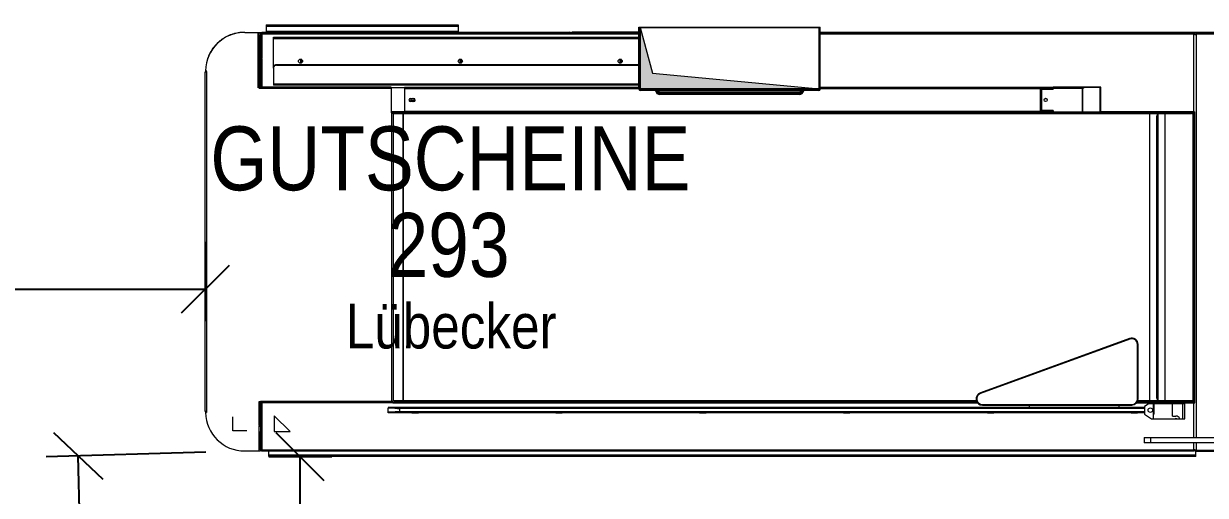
# Model space of a CAD drawing. Header units: millimetres. Extents: x 2027740 to 2136289, y -1533552 to -1491502.
# Drawn here: x 2094558 to 2096407, y -1507472 to -1506734 of the extents above; entities that cross this region are included whole.
import ezdxf
from ezdxf.enums import TextEntityAlignment as Align

# ---------------------------------------------------------------- set-up
doc = ezdxf.new("R2010")
doc.units = ezdxf.units.MM
doc.header["$MEASUREMENT"] = 0
doc.linetypes.add('AUSGEZOGEN', pattern=[0])
for name, color, linetype, lineweight in [('10_Einrichtung', 7, 'Continuous', 0), ('10_Einrichtung (Construction)', 7, 'Continuous', 0), ('11_Schraffur', 9, 'Continuous', 0), ('13_Ladenbau', 94, 'Continuous', 0)]:
    doc.layers.add(name, color=color, linetype=linetype, lineweight=lineweight)
doc.styles.add('Rossmann', font='ARIALN.TTF', dxfattribs={"height": 100})
doc.styles.add('Style-Arial Narrow', font='ARIALN.TTF')
doc.dimstyles.new('Rossmann', dxfattribs={"dimtxt": 100, "dimasz": 75, "dimexe": 50, "dimexo": 0.0625, "dimgap": 50, "dimtad": 1, "dimdec": 3, "dimlfac": 0.001, "dimzin": 3, "dimtxsty": 'Rossmann', "dimcen": 0, "dimadec": 3, "dimazin": 0, "dimtfac": 1, "dimtdec": 0, "dimtofl": 0, "dimtmove": 0, "dimatfit": 1, "dimfxl": 200, "dimfxlon": 1, "dimfrac": 2, "dimtolj": 1, "dimtzin": 3, "dimarcsym": 0})

# ---------------------------------------------------------------- blocks, each defined once
blk = doc.blocks.new('GuLBk_1')
at = {"layer": '10_Einrichtung (Construction)', "color": 1, "linetype": 'Continuous', "lineweight": 13, "flags": 128}
blk.add_lwpolyline([(-5.958, 0), (0, 0), (0, -0.86), (-5.958, -0.86)], close=True, dxfattribs=at)
at = {"layer": '10_Einrichtung (Construction)', "color": 1, "linetype": 'Continuous', "lineweight": 0, "style": 'Style-Arial Narrow'}
for s, height, p in [('Lübecker', 0.7, (-3.02, 3.726)), ('293', 1, (-2.979, 2.456)), ('GUTSCHEINE', 1, (-3.007, 1.102))]:
    blk.add_text(s, height=height, rotation=180, dxfattribs=at).set_placement(p, align=Align.MIDDLE_CENTER)
blk = doc.blocks.new('*U904')
at = {"layer": '10_Einrichtung (Construction)', "color": 1, "linetype": 'Continuous'}
for p, q in [((12.4, 12.4), (-12.4, 12.4)), ((-12.4, 12.4), (-12.4, -12.4)), ((-12.4, -12.4), (12.4, 12.4))]:
    blk.add_line(p, q, dxfattribs=at)
blk = doc.blocks.new('130 Einkaufstaschen_1')
at = {"layer": '10_Einrichtung', "color": 1, "linetype": 'Continuous', "lineweight": 13, "flags": 128}
blk.add_lwpolyline([(5, -26.9), (5, -5), (26.9, -5)], dxfattribs=at)
blk = doc.blocks.new('*U906')
at = {"layer": '10_Einrichtung', "color": 1, "linetype": 'Continuous', "lineweight": 0}
for p, q in [((-15.961, 3), (-15.716, 3)), ((-15.736, 2.61), (-15.736, 3)), ((-15.716, 3), (-15.716, 2.61)), ((-15.716, 3), (-15.695, 3)), ((-15.716, 2.98), (-15.707, 2.98)), ((-15.715, 2.601), (-15.715, 2.963)), ((-15.709, 2.967), (-15.709, 2.98)), ((-15.707, 2.981), (-15.697, 2.981)), ((-15.707, 2.981), (-15.705, 2.968)), ((-15.697, 2.981), (-15.696, 2.971)), ((-15.692, 2.981), (-15.697, 2.981)), ((-15.695, 2.971), (-15.695, 2.601)), ((-9.794, 2.971), (-15.695, 2.971)), ((-15.687, 3.001), (-10.874, 3.001)), ((-15.687, 2.991), (-9.794, 2.991)), ((-15.623, 3.115), (-12.623, 3.115)), ((-15.623, 3.115), (-15.623, 3.001)), ((-15.623, 3.095), (-12.623, 3.095)), ((-15.623, 3.021), (-12.623, 3.021)), ((-12.623, 3.115), (-12.623, 3.001)), ((-10.874, 2.991), (-10.874, 3.001)), ((-9.794, 3.001), (-10.838, 3.001)), ((-10.838, 3.001), (-10.838, 2.991)), ((-9.794, 2.109), (-9.794, 3.079)), ((-9.794, 3.079), (-6.959, 3.079)), ((-9.776, 3.069), (-9.794, 3.069)), ((-9.794, 3.059), (-9.784, 3.059)), ((-9.784, 3.069), (-9.784, 3.079)), ((-9.784, 3.069), (-9.784, 2.109)), ((-9.781, 3.049), (-9.784, 3.049)), ((-9.781, 3.039), (-9.784, 3.039)), ((-9.781, 3.001), (-9.784, 3.001)), ((-9.784, 2.991), (-9.781, 2.991)), ((-9.781, 2.971), (-9.784, 2.971)), ((-9.781, 3.053), (-9.776, 3.053)), ((-9.781, 3.053), (-9.781, 2.969)), ((-9.776, 2.989), (-9.781, 2.989)), ((-9.776, 2.969), (-9.781, 2.969)), ((-9.776, 2.114), (-9.776, 3.074)), ((-9.776, 3.074), (-6.976, 3.074)), ((-6.976, 3.074), (-6.976, 2.114)), ((-6.959, 3.069), (-6.976, 3.069)), ((-6.971, 3.053), (-6.976, 3.053)), ((-6.976, 2.989), (-6.971, 2.989)), ((-6.976, 2.969), (-6.971, 2.969)), ((-6.971, 2.969), (-6.971, 3.053)), ((-6.971, 3.049), (-6.969, 3.049)), ((-6.971, 3.039), (-6.969, 3.039)), ((-6.969, 3.001), (-6.971, 3.001)), ((-6.971, 2.991), (-6.969, 2.991)), ((-6.969, 2.971), (-6.971, 2.971)), ((-6.969, 3.069), (-6.969, 3.079)), ((-6.969, 2.109), (-6.969, 3.069)), ((-6.959, 3.059), (-6.969, 3.059)), ((-6.959, 2.109), (-6.959, 3.079)), ((-6.959, 3.001), (-0.74, 3.001)), ((-6.959, 2.991), (-1.123, 2.991)), ((-1.115, 2.971), (-6.959, 2.971)), ((-1.078, 2.985), (-1.119, 2.985)), ((-1.115, 1.757), (-1.115, 2.971)), ((-1.078, 2.99), (-0.731, 2.99)), ((-1.078, 2.97), (-1.078, 2.99)), ((-1.078, 2.97), (-1.078, -3.34)), ((-0.731, 2.97), (-1.078, 2.97)), ((-15.715, 2.865), (-15.716, 2.865)), ((-15.513, 2.442), (-15.513, 2.924)), ((-15.513, 2.924), (-9.794, 2.924)), ((-15.513, 2.904), (-9.794, 2.904)), ((-9.794, 2.896), (-15.513, 2.896)), ((-15.468, 2.904), (-15.468, 2.924)), ((-9.776, 2.948), (-9.784, 2.948)), ((-6.976, 2.948), (-6.969, 2.948)), ((-15.736, 2.6), (-15.736, 2.61)), ((-15.736, 2.61), (-15.716, 2.61)), ((-15.736, 2.6), (-15.716, 2.6)), ((-15.736, 2.125), (-15.736, 2.6)), ((-15.716, 2.145), (-15.716, 2.6)), ((-15.705, 2.601), (-15.715, 2.601)), ((-15.715, 2.591), (-15.705, 2.591)), ((-15.715, 2.591), (-15.715, 2.141)), ((-15.695, 2.601), (-15.705, 2.601)), ((-15.705, 2.591), (-15.695, 2.591)), ((-15.695, 2.591), (-15.695, 2.601)), ((-15.695, 2.591), (-15.695, 2.141)), ((-15.513, 2.442), (-15.513, 2.174)), ((-15.463, 2.495), (-9.794, 2.495)), ((-15.463, 2.495), (-15.463, 2.485)), ((-15.463, 2.485), (-9.794, 2.485)), ((-15.095, 2.58), (-15.087, 2.576)), ((-15.087, 2.521), (-15.095, 2.517)), ((-15.087, 2.576), (-15.087, 2.521)), ((-12.589, 2.577), (-12.595, 2.58)), ((-12.595, 2.517), (-12.589, 2.521)), ((-12.589, 2.521), (-12.589, 2.577)), ((-10.089, 2.577), (-10.095, 2.58)), ((-10.095, 2.517), (-10.089, 2.521)), ((-10.089, 2.521), (-10.089, 2.577)), ((-16.577, 2.38), (-16.557, 2.38)), ((-16.577, -2.93), (-16.577, 2.38)), ((-16.557, 2.4), (-16.576, 2.4)), ((-16.576, 2.385), (-16.557, 2.385)), ((-16.57, 2.385), (-16.57, 2.38)), ((-16.56, 2.385), (-16.56, 2.38)), ((-16.557, 2.38), (-16.557, 2.4)), ((-16.557, 2.38), (-16.557, -2.93)), ((-15.736, 2.125), (-15.716, 2.125)), ((-15.693, 2.135), (-15.716, 2.135)), ((-15.716, 2.125), (-15.716, 2.135)), ((-15.716, 2.125), (-13.663, 2.125)), ((-15.715, 2.141), (-15.705, 2.141)), ((-15.705, 2.141), (-15.695, 2.141)), ((-13.673, 2.141), (-15.695, 2.141)), ((-9.794, 2.188), (-15.513, 2.188)), ((-9.794, 2.174), (-15.513, 2.174)), ((-13.673, 2.141), (-13.663, 2.141)), ((-13.673, 2.141), (-13.673, 2.131)), ((-13.663, 1.741), (-13.663, 2.141)), ((-13.463, 2.141), (-9.794, 2.141)), ((-13.463, 2.141), (-13.463, 2.121)), ((-13.463, 2.121), (-13.463, 1.761)), ((-13.463, 2.121), (-9.794, 2.121)), ((-9.784, 2.109), (-9.794, 2.109)), ((-9.784, 2.149), (-9.776, 2.149)), ((-9.784, 2.141), (-9.776, 2.141)), ((-9.784, 2.121), (-9.776, 2.121)), ((-6.976, 2.114), (-9.776, 2.114)), ((-9.774, 2.099), (-9.774, 2.089)), ((-6.979, 2.099), (-9.774, 2.099)), ((-6.979, 2.089), (-9.774, 2.089)), ((-9.466, 2.068), (-7.286, 2.068)), ((-9.466, 2.068), (-9.466, 2.028)), ((-9.466, 2.058), (-7.286, 2.058)), ((-7.286, 2.038), (-9.466, 2.038)), ((-9.276, 2.106), (-9.276, 2.099)), ((-7.476, 2.106), (-7.476, 2.099)), ((-7.286, 2.068), (-7.286, 2.028)), ((-6.979, 2.099), (-6.979, 2.089)), ((-6.969, 2.149), (-6.976, 2.149)), ((-6.976, 2.141), (-6.969, 2.141)), ((-6.976, 2.121), (-6.969, 2.121)), ((-6.969, 2.109), (-6.959, 2.109)), ((-6.959, 2.141), (-3.313, 2.141)), ((-6.959, 2.121), (-3.313, 2.121)), ((-3.513, 2.109), (-3.503, 2.109)), ((-3.513, 1.777), (-3.513, 2.109)), ((-3.503, 2.109), (-3.495, 2.109)), ((-3.495, 2.109), (-3.313, 2.109)), ((-3.495, 1.777), (-3.495, 2.109)), ((-3.313, 2.145), (-3.313, 2.109)), ((-3.313, 2.145), (-2.845, 2.145)), ((-3.313, 2.129), (-2.859, 2.129)), ((-2.859, 2.129), (-2.853, 2.129)), ((-2.859, 1.757), (-2.859, 2.129)), ((-2.853, 2.129), (-2.839, 2.129)), ((-2.853, 1.757), (-2.853, 2.129)), ((-2.845, 2.135), (-2.845, 2.145)), ((-2.845, 2.145), (-2.607, 2.145)), ((-2.845, 2.135), (-2.839, 2.135)), ((-2.839, 2.135), (-2.839, 2.129)), ((-2.597, 2.135), (-2.839, 2.135)), ((-2.607, 2.135), (-2.607, 2.145)), ((-2.57, 2.141), (-2.601, 2.141)), ((-2.583, 2.135), (-2.597, 2.135)), ((-2.59, 2.135), (-2.59, 2.141)), ((-2.573, 2.135), (-2.583, 2.135)), ((-2.583, 2.135), (-2.583, 2.135)), ((-2.583, 2.135), (-2.583, 1.761)), ((-2.573, 2.135), (-2.573, 1.761)), ((-2.57, 1.741), (-2.57, 2.141)), ((-13.368, 1.966), (-13.318, 1.966)), ((-13.318, 1.916), (-13.368, 1.916)), ((-13.365, 1.94), (-13.305, 1.94)), ((-7.286, 2.028), (-9.466, 2.028)), ((-3.443, 1.966), (-3.423, 1.966)), ((-13.463, 1.757), (-13.663, 1.757)), ((-13.463, 1.741), (-13.661, 1.741)), ((-13.661, 1.735), (-13.641, 1.735)), ((-13.661, -2.775), (-13.661, 1.735)), ((-13.641, 1.735), (-13.641, -2.769)), ((-13.641, 1.729), (-1.654, 1.729)), ((-13.495, 1.741), (-13.495, 1.729)), ((-13.48, -2.761), (-13.48, 1.729)), ((-13.475, -2.761), (-13.475, 1.729)), ((-3.313, 1.761), (-13.463, 1.761)), ((-13.463, 1.741), (-13.463, 1.761)), ((-3.313, 1.741), (-13.463, 1.741)), ((-3.513, 1.777), (-3.503, 1.777)), ((-3.503, 1.777), (-3.495, 1.777)), ((-3.313, 1.777), (-3.495, 1.777)), ((-3.313, 1.777), (-3.313, 1.741)), ((-3.313, 1.757), (-2.859, 1.757)), ((-3.313, 1.741), (-2.845, 1.741)), ((-2.859, 1.757), (-2.853, 1.757)), ((-2.853, 1.757), (-2.839, 1.757)), ((-2.845, 1.751), (-2.839, 1.751)), ((-2.845, 1.751), (-2.845, 1.741)), ((-2.845, 1.741), (-2.609, 1.741)), ((-2.839, 1.751), (-2.839, 1.757)), ((-2.573, 1.751), (-2.839, 1.751)), ((-2.609, 1.751), (-2.609, 1.741)), ((-2.609, 1.741), (-2.58, 1.741)), ((-2.583, 1.761), (-2.573, 1.761)), ((-2.583, 1.761), (-2.583, 1.761)), ((-2.58, 1.741), (-2.58, 1.751)), ((-1.115, 1.741), (-2.58, 1.741)), ((-2.573, 1.777), (-2.57, 1.777)), ((-2.573, 1.771), (-2.57, 1.771)), ((-2.573, 1.761), (-2.573, 1.751)), ((-2.573, 1.759), (-2.57, 1.759)), ((-2.573, 1.751), (-2.57, 1.751)), ((-1.115, 1.757), (-2.57, 1.757)), ((-2.095, 1.741), (-2.095, 1.729)), ((-1.895, 1.734), (-2.095, 1.734)), ((-1.895, 1.729), (-1.895, 1.741)), ((-1.805, -2.761), (-1.805, 1.729)), ((-1.715, 1.729), (-1.715, 1.741)), ((-1.49, 1.734), (-1.715, 1.734)), ((-1.693, -2.722), (-1.693, 1.69)), ((-1.678, 1.721), (-1.678, -2.753)), ((-1.654, 1.729), (-1.564, 1.729)), ((-1.564, 1.729), (-1.564, 1.729)), ((-1.564, 1.729), (-1.154, 1.729)), ((-1.564, -2.761), (-1.564, 1.729)), ((-1.564, -2.761), (-1.564, 1.729)), ((-1.49, 1.729), (-1.49, 1.741)), ((-1.36, 1.729), (-1.36, 1.741)), ((-1.138, 1.725), (-1.138, 1.741)), ((-1.124, 1.716), (-1.11, 1.716)), ((-1.124, 1.716), (-1.124, 1.715)), ((-1.124, -2.747), (-1.124, 1.715)), ((-1.115, 1.741), (-1.115, 1.757)), ((-1.115, 1.757), (-1.105, 1.757)), ((-1.114, -2.721), (-1.114, 1.689)), ((-1.11, 1.724), (-1.111, 1.724)), ((-1.11, 1.716), (-1.11, -2.748)), ((-1.105, 1.757), (-1.098, 1.757)), ((-1.098, -2.797), (-1.098, 1.757)), ((-4.454, -2.639), (-2.121, -1.79)), ((-2.121, -1.79), (-4.454, -2.639)), ((-2.118, -1.799), (-4.45, -2.648)), ((-2.121, -1.79), (-2.121, -1.79)), ((-2.121, -1.79), (-2.121, -1.79)), ((-2.118, -1.799), (-2.121, -1.79)), ((-1.997, -1.884), (-1.987, -1.884)), ((-1.997, -2.733), (-1.997, -1.884)), ((-1.987, -2.733), (-1.987, -1.884)), ((-13.641, -2.761), (-4.516, -2.761)), ((-13.495, -2.776), (-13.495, -2.761)), ((-4.454, -2.639), (-4.454, -2.639)), ((-4.45, -2.648), (-4.454, -2.639)), ((-1.997, -2.733), (-1.987, -2.733)), ((-1.993, -2.766), (-1.895, -2.766)), ((-1.991, -2.761), (-1.654, -2.761)), ((-1.895, -2.781), (-1.895, -2.761)), ((-1.715, -2.781), (-1.715, -2.761)), ((-1.715, -2.766), (-1.49, -2.766)), ((-1.654, -2.761), (-1.564, -2.761)), ((-1.564, -2.761), (-1.564, -2.761)), ((-1.564, -2.761), (-1.154, -2.761)), ((-1.49, -2.761), (-1.49, -2.776)), ((-1.36, -2.761), (-1.36, -2.776)), ((-1.138, -2.758), (-1.138, -2.776)), ((-1.124, -2.748), (-1.124, -2.747)), ((-1.124, -2.748), (-1.11, -2.748)), ((-1.114, -2.721), (-1.114, -2.722)), ((-1.11, -2.756), (-1.111, -2.756)), ((-16.557, -2.93), (-16.577, -2.93)), ((-16.576, -2.935), (-16.557, -2.935)), ((-16.576, -2.95), (-16.557, -2.95)), ((-16.57, -2.935), (-16.57, -2.93)), ((-16.561, -2.93), (-16.561, -2.935)), ((-16.557, -2.93), (-16.557, -2.95)), ((-15.736, -2.775), (-15.716, -2.775)), ((-15.736, -3.15), (-15.736, -2.775)), ((-15.716, -2.775), (-15.716, -2.785)), ((-13.661, -2.775), (-15.716, -2.775)), ((-15.716, -2.785), (-13.661, -2.785)), ((-15.716, -3.15), (-15.716, -2.795)), ((-15.715, -2.797), (-15.705, -2.797)), ((-15.715, -2.797), (-15.715, -3.237)), ((-15.705, -2.797), (-15.695, -2.797)), ((-15.695, -2.797), (-15.695, -3.237)), ((-13.645, -2.797), (-15.695, -2.797)), ((-15.689, -2.787), (-13.645, -2.787)), ((-15.575, -2.787), (-15.575, -2.785)), ((-14.891, -2.785), (-14.891, -2.787)), ((-14.87, -2.785), (-14.87, -2.787)), ((-14.85, -2.785), (-14.85, -2.787)), ((-14.842, -2.785), (-14.842, -2.787)), ((-14.72, -2.787), (-14.72, -2.785)), ((-14.43, -2.785), (-14.43, -2.787)), ((-14.28, -2.787), (-14.28, -2.785)), ((-14.035, -2.787), (-14.035, -2.785)), ((-14, -2.787), (-14, -2.785)), ((-13.72, -2.787), (-13.72, -2.785)), ((-13.717, -2.871), (-13.717, -2.881)), ((-13.611, -2.871), (-13.717, -2.871)), ((-13.611, -2.881), (-13.717, -2.881)), ((-13.717, -2.94), (-13.717, -2.882)), ((-13.707, -2.882), (-13.717, -2.882)), ((-13.717, -2.94), (-13.707, -2.94)), ((-13.611, -2.941), (-13.717, -2.941)), ((-13.717, -2.951), (-13.717, -2.941)), ((-13.611, -2.951), (-13.717, -2.951)), ((-13.61, -2.882), (-13.707, -2.882)), ((-13.707, -2.94), (-13.61, -2.94)), ((-13.685, -2.787), (-13.685, -2.785)), ((-13.661, -2.775), (-13.661, -2.785)), ((-13.645, -2.797), (-13.645, -2.787)), ((-13.625, -2.792), (-13.645, -2.792)), ((-13.645, -2.797), (-13.625, -2.797)), ((-13.625, -2.781), (-4.507, -2.781)), ((-13.625, -2.797), (-13.625, -2.781)), ((-13.625, -2.797), (-4.497, -2.797)), ((-13.611, -2.871), (-13.611, -2.881)), ((-1.887, -2.871), (-13.611, -2.871)), ((-13.611, -2.951), (-13.611, -2.941)), ((-1.887, -2.951), (-13.611, -2.951)), ((-13.61, -2.882), (-13.606, -2.882)), ((-13.61, -2.887), (-13.61, -2.882)), ((-13.606, -2.887), (-13.61, -2.887)), ((-13.537, -2.935), (-13.61, -2.935)), ((-13.61, -2.94), (-13.61, -2.935)), ((-13.61, -2.94), (-13.606, -2.94)), ((-13.606, -2.887), (-13.606, -2.882)), ((-13.537, -2.887), (-13.606, -2.887)), ((-13.606, -2.94), (-13.606, -2.935)), ((-13.537, -2.935), (-13.537, -2.887)), ((-1.887, -2.887), (-13.537, -2.887)), ((-1.887, -2.935), (-13.537, -2.935)), ((-4.51, -2.776), (-13.495, -2.776)), ((-13.345, -2.951), (-13.345, -2.952)), ((-13.345, -2.952), (-13.245, -2.952)), ((-13.265, -2.951), (-13.265, -2.952)), ((-13.245, -2.952), (-13.245, -2.951)), ((-11.095, -2.951), (-11.095, -2.952)), ((-11.095, -2.952), (-10.995, -2.952)), ((-11.015, -2.951), (-11.015, -2.952)), ((-10.995, -2.952), (-10.995, -2.951)), ((-10.83, -2.776), (-10.825, -2.781)), ((-10.71, -2.776), (-10.714, -2.781)), ((-8.845, -2.951), (-8.845, -2.952)), ((-8.845, -2.952), (-8.745, -2.952)), ((-8.765, -2.951), (-8.765, -2.952)), ((-8.745, -2.952), (-8.745, -2.951)), ((-6.595, -2.951), (-6.595, -2.952)), ((-6.595, -2.952), (-6.495, -2.952)), ((-6.515, -2.951), (-6.515, -2.952)), ((-6.495, -2.952), (-6.495, -2.951)), ((-4.42, -2.823), (-2.087, -2.823)), ((-4.42, -2.823), (-4.42, -2.833)), ((-4.42, -2.833), (-2.087, -2.833)), ((-4.345, -2.951), (-4.345, -2.952)), ((-4.345, -2.952), (-4.245, -2.952)), ((-4.265, -2.951), (-4.265, -2.952)), ((-4.245, -2.952), (-4.245, -2.951)), ((-3.687, -2.871), (-3.687, -2.833)), ((-2.287, -2.833), (-2.287, -2.871)), ((-2.095, -2.951), (-2.095, -2.952)), ((-2.095, -2.952), (-1.995, -2.952)), ((-2.087, -2.823), (-2.087, -2.833)), ((-2.015, -2.951), (-2.015, -2.952)), ((-2.01, -2.797), (-1.799, -2.797)), ((-1.999, -2.781), (-1.115, -2.781)), ((-1.995, -2.952), (-1.995, -2.951)), ((-1.887, -2.871), (-1.887, -2.887)), ((-1.887, -2.887), (-1.887, -2.935)), ((-1.887, -2.935), (-1.887, -2.951)), ((-1.799, -2.797), (-1.885, -2.853)), ((-1.885, -2.853), (-1.885, -2.973)), ((-1.75, -2.81), (-1.819, -2.81)), ((-1.75, -2.791), (-1.783, -2.791)), ((-1.778, -2.781), (-1.778, -2.791)), ((-1.778, -2.791), (-1.255, -2.791)), ((-1.255, -2.791), (-1.75, -2.791)), ((-1.75, -2.81), (-1.75, -2.791)), ((-1.45, -2.804), (-1.75, -2.804)), ((-1.75, -2.81), (-1.75, -3.046)), ((-1.735, -2.976), (-1.735, -2.804)), ((-1.45, -2.81), (-1.735, -2.81)), ((-1.138, -2.776), (-1.49, -2.776)), ((-1.45, -3.004), (-1.45, -2.791)), ((-1.285, -2.81), (-1.45, -2.81)), ((-1.305, -2.781), (-1.305, -2.776)), ((-1.285, -3.046), (-1.285, -2.791)), ((-1.255, -2.804), (-1.285, -2.804)), ((-1.255, -2.81), (-1.285, -2.81)), ((-1.27, -2.791), (-1.27, -2.804)), ((-1.255, -3.046), (-1.255, -2.781)), ((-1.255, -2.797), (-1.115, -2.797)), ((-1.125, -2.773), (-1.125, -2.781)), ((-1.115, -2.797), (-1.115, -2.781)), ((-1.098, -2.791), (-1.115, -2.791)), ((-1.115, -2.797), (-1.105, -2.797)), ((-1.115, -3.34), (-1.115, -2.797)), ((-1.105, -2.797), (-1.098, -2.797)), ((-1.885, -2.973), (-1.775, -3.046)), ((-1.775, -3.046), (-1.255, -3.046)), ((-1.735, -2.976), (-1.75, -2.976)), ((-1.45, -3.004), (-1.395, -3.004)), ((-15.736, -3.15), (-15.736, -3.16)), ((-15.736, -3.15), (-15.716, -3.15)), ((-15.736, -3.16), (-15.716, -3.16)), ((-15.736, -3.55), (-15.736, -3.16)), ((-15.716, -3.16), (-15.716, -3.55)), ((-15.716, -3.245), (-15.695, -3.245)), ((-15.715, -3.284), (-15.716, -3.284)), ((-15.715, -3.288), (-15.716, -3.288)), ((-15.715, -3.311), (-15.716, -3.311)), ((-15.715, -3.319), (-15.716, -3.319)), ((-15.715, -3.237), (-15.705, -3.237)), ((-15.715, -3.528), (-15.715, -3.247)), ((-15.705, -3.247), (-15.715, -3.247)), ((-15.705, -3.237), (-15.695, -3.237)), ((-15.695, -3.247), (-15.705, -3.247)), ((-15.695, -3.237), (-15.695, -3.247)), ((-15.695, -3.247), (-15.695, -3.531)), ((-15.715, -3.352), (-15.716, -3.352)), ((-15.715, -3.399), (-15.716, -3.399)), ((-15.716, -3.476), (-15.715, -3.475)), ((-15.715, -3.477), (-15.716, -3.477)), ((-1.891, -3.34), (5.109, -3.34)), ((-1.891, -3.34), (-1.891, -3.42)), ((5.109, -3.42), (-1.891, -3.42)), ((-1.791, -3.34), (-1.791, -3.42)), ((-1.115, -3.531), (-1.115, -3.42)), ((-1.078, -3.42), (-1.078, -3.54)), ((-15.961, -3.55), (-15.716, -3.55)), ((-15.715, -3.517), (-15.716, -3.517)), ((-15.716, -3.534), (-15.705, -3.531)), ((-15.705, -3.53), (-15.7, -3.53)), ((-15.705, -3.53), (-15.705, -3.53)), ((-15.695, -3.531), (-15.695, -3.551)), ((-15.695, -3.531), (-1.115, -3.531)), ((-1.115, -3.551), (-15.695, -3.551)), ((-15.585, -3.635), (-15.585, -3.551)), ((-1.085, -3.614), (-15.585, -3.614)), ((-1.085, -3.615), (-15.585, -3.615)), ((-1.085, -3.635), (-15.585, -3.635)), ((-1.115, -3.531), (-1.115, -3.551)), ((-1.099, -3.531), (-1.099, -3.529)), ((-1.098, -3.54), (-1.098, -3.529)), ((-1.078, -3.54), (-1.098, -3.54)), ((-1.091, -3.54), (-1.091, -3.548)), ((-1.078, -3.548), (-1.091, -3.548)), ((-1.085, -3.635), (-1.085, -3.548)), ((-1.078, -3.54), (-1.078, -3.56)), ((3.909, -3.54), (-1.078, -3.54)), ((3.909, -3.56), (-1.078, -3.56))]:
    blk.add_line(p, q, dxfattribs=at)
for centre, radius in [((-15.088, 2.549), 0.0325), ((-12.588, 2.549), 0.0325), ((-10.088, 2.549), 0.0325), ((-3.433, 1.943), 0.025), ((-1.795, -2.911), 0.035)]:
    blk.add_circle(centre, radius, dxfattribs=at)
for centre, radius, start, end in [((-15.961, 2.385), 0.615, 90, 178.6024), ((-10.874, 2.981), 0.02, 28.5409, 90), ((-10.874, 2.981), 0.01, 72.8637, 90), ((-10.838, 2.985), 0.016, 90, 159.6817), ((-10.838, 2.985), 0.006, 90, 112.1915), ((-9.765, 3.053), 0.016, 133.4462, 180), ((-6.987, 3.053), 0.016, 0, 46.5538), ((-1.106, 2.949), 0.0182, 63.9748, 64.1503), ((-15.135, 2.551), 0.0675, 331.3773, 23.6611), ((-12.635, 2.551), 0.0675, 331.3773, 23.6611), ((-10.135, 2.551), 0.0675, 331.3773, 23.6611), ((-15.961, 2.385), 0.615, 178.6024, 180), ((-15.969, 2.38), 0.59, 179.5143, 180), ((-9.774, 2.109), 0.02, 180, 270), ((-9.774, 2.109), 0.01, 180, 270), ((-9.714, 2.119), 0.02, 194.4793, 270), ((-9.466, 2.098), 0.07, 187.8005, 270), ((-9.466, 2.098), 0.06, 189.1103, 270), ((-9.466, 2.098), 0.04, 193.74, 270), ((-9.466, 2.098), 0.03, 198.4634, 270), ((-9.305, 2.119), 0.02, 270, 338.8998), ((-9.281, 2.11), 0.005, 126.8686, 158.8998), ((-7.471, 2.11), 0.005, 21.1002, 53.1314), ((-7.448, 2.119), 0.02, 201.1002, 270), ((-7.286, 2.098), 0.03, 270, 341.5366), ((-7.286, 2.098), 0.06, 270, 350.8897), ((-7.286, 2.098), 0.04, 270, 346.26), ((-7.286, 2.098), 0.07, 270, 352.1995), ((-7.039, 2.119), 0.02, 270, 345.5207), ((-6.979, 2.109), 0.02, 270, 0), ((-6.979, 2.109), 0.01, 270, 0), ((-13.368, 1.941), 0.025, 90, 270), ((-13.34, 1.941), 0.025, 90, 270), ((-13.318, 1.941), 0.025, 270, 90), ((-13.34, 1.939), 0.035, 318.7431, 50.7364), ((-1.653, 1.688), 0.0403, 176.8593, 178.4304), ((-1.154, 1.688), 0.0403, 87.0509, 89.9901), ((-1.153, 1.689), 0.0401, 42.3811, 90.0058), ((-1.154, 1.689), 0.0401, 43.4501, 87.0493), ((-1.138, 1.716), 0.028, 0, 63.6062), ((-1.154, 1.689), 0.0402, 40.4919, 43.4366), ((-1.146, 1.695), 0.0301, 41.2416, 42.6472), ((-1.149, 1.693), 0.0336, 40.7118, 41.2632), ((-1.154, 1.688), 0.0401, 1.2418, 2.4904), ((-2.087, -1.884), 0.1, 0, 110), ((-2.087, -1.884), 0.09, 0, 110), ((-4.42, -2.733), 0.1, 110, 270), ((-4.42, -2.733), 0.09, 110, 270), ((-2.087, -2.733), 0.1, 270, 0), ((-2.087, -2.733), 0.09, 270, 0), ((-1.653, -2.72), 0.0403, 181.5698, 183.1406), ((-1.154, -2.721), 0.0403, 270.0099, 272.9491), ((-1.153, -2.721), 0.0401, 269.9942, 317.6189), ((-1.154, -2.721), 0.0401, 272.9507, 316.5543), ((-1.138, -2.748), 0.028, 270, 0), ((-1.154, -2.721), 0.0402, 316.5679, 319.5081), ((-1.147, -2.727), 0.031, 317.3747, 318.7421), ((-1.149, -2.726), 0.0337, 318.737, 319.2898), ((-1.154, -2.72), 0.0401, 357.5102, 358.7583), ((-15.961, -2.935), 0.615, 180, 181.3976), ((-15.961, -2.935), 0.615, 181.3976, 270), ((-1.395, -3.066), 0.025, 55.0895, 124.9105), ((-1.395, -3.066), 0.0625, 19.1482, 90), ((-15.694, -3.409), 0.025, 144.7028, 151.1743), ((-15.729, -3.517), 0.0198, 310.7164, 323.5015), ((-1.119, -3.531), 0.01, 297.3999, 338.6947), ((-1.119, -3.531), 0.02, 283.3004, 321.5405), ((-1.091, -3.528), 0.02, 188.4821, 270.0157), ((-1.091, -3.528), 0.00999, 190.8587, 225.59)]:
    blk.add_arc(centre, radius, start, end, dxfattribs=at)
for points, knots in [([(-15.966, 3), (-15.982, 3), (-16.006, 2.999), (-16.037, 2.996), (-16.069, 2.991), (-16.108, 2.984), (-16.153, 2.971), (-16.198, 2.955), (-16.241, 2.935), (-16.282, 2.912), (-16.322, 2.887), (-16.359, 2.858), (-16.394, 2.826), (-16.42, 2.797), (-16.441, 2.774), (-16.46, 2.749), (-16.482, 2.717), (-16.501, 2.683), (-16.515, 2.655), (-16.528, 2.627), (-16.536, 2.605), (-16.541, 2.59)], [0, 0, 0, 0, 0.063017, 0.094526, 0.126029, 0.188996, 0.251914, 0.31477, 0.37755, 0.440244, 0.502843, 0.56534, 0.627732, 0.690017, 0.721126, 0.752209, 0.814288, 0.876271, 0.907236, 0.93818, 1, 1, 1, 1]), ([(-15.709, 2.98), (-15.709, 2.981), (-15.71, 2.984), (-15.711, 2.988), (-15.713, 2.992), (-15.715, 2.994), (-15.716, 2.995)], [0, 0, 0, 0, 0.250491, 0.500763, 0.750634, 1, 1, 1, 1]), ([(-15.695, 2.971), (-15.697, 2.97), (-15.699, 2.97), (-15.703, 2.969), (-15.706, 2.968), (-15.709, 2.967), (-15.711, 2.966), (-15.712, 2.966), (-15.713, 2.965), (-15.714, 2.965), (-15.714, 2.964), (-15.715, 2.964), (-15.715, 2.963), (-15.715, 2.963), (-15.715, 2.963)], [0, 0, 0, 0, 0.182308, 0.35805, 0.520967, 0.66542, 0.729229, 0.786788, 0.837764, 0.881985, 0.919515, 0.950802, 0.976935, 1, 1, 1, 1]), ([(-15.707, 2.981), (-15.707, 2.982), (-15.707, 2.984), (-15.706, 2.987), (-15.705, 2.989), (-15.704, 2.992), (-15.702, 2.995), (-15.7, 2.997), (-15.698, 2.998), (-15.695, 3), (-15.691, 3.001), (-15.688, 3.001), (-15.687, 3.001)], [0, 0, 0, 0, 0.125561, 0.188387, 0.25118, 0.376483, 0.501565, 0.564092, 0.62656, 0.751183, 0.875637, 1, 1, 1, 1]), ([(-15.697, 2.981), (-15.697, 2.982), (-15.697, 2.983), (-15.697, 2.985), (-15.696, 2.986), (-15.695, 2.987), (-15.694, 2.989), (-15.692, 2.99), (-15.691, 2.991), (-15.69, 2.991), (-15.689, 2.991)], [0, 0, 0, 0, 0.125508, 0.250947, 0.376257, 0.501392, 0.626326, 0.751055, 0.875599, 1, 1, 1, 1]), ([(-15.687, 2.991), (-15.687, 2.991), (-15.688, 2.991), (-15.688, 2.99), (-15.689, 2.99), (-15.689, 2.989), (-15.69, 2.988), (-15.69, 2.987), (-15.691, 2.986), (-15.691, 2.984), (-15.692, 2.982), (-15.693, 2.978), (-15.694, 2.975), (-15.695, 2.972), (-15.695, 2.971)], [0, 0, 0, 0, 0.023066, 0.049198, 0.080485, 0.118016, 0.162236, 0.213212, 0.270771, 0.334581, 0.479034, 0.64195, 0.817693, 1, 1, 1, 1]), ([(-15.689, 2.989), (-15.689, 2.99), (-15.689, 2.992), (-15.689, 2.994), (-15.689, 2.996), (-15.689, 2.997), (-15.688, 2.999), (-15.688, 2.999), (-15.688, 3), (-15.688, 3), (-15.688, 3.001), (-15.688, 3.001), (-15.687, 3.001), (-15.687, 3.001), (-15.687, 3.001), (-15.687, 3.001)], [0, 0, 0, 0, 0.198629, 0.384072, 0.551447, 0.696333, 0.759145, 0.814998, 0.863584, 0.904698, 0.93829, 0.964587, 0.975242, 0.984474, 1, 1, 1, 1]), ([(-1.115, 2.971), (-1.116, 2.972), (-1.116, 2.975), (-1.117, 2.978), (-1.118, 2.982), (-1.119, 2.984), (-1.12, 2.986), (-1.12, 2.987), (-1.121, 2.988), (-1.121, 2.989), (-1.122, 2.99), (-1.122, 2.99), (-1.123, 2.991), (-1.123, 2.991), (-1.123, 2.991)], [0, 0, 0, 0, 0.182307, 0.35805, 0.520966, 0.665419, 0.729229, 0.786788, 0.837764, 0.881984, 0.919515, 0.950802, 0.976934, 1, 1, 1, 1]), ([(-1.098, 2.966), (-1.099, 2.966), (-1.1, 2.966), (-1.101, 2.967), (-1.103, 2.968), (-1.106, 2.968), (-1.11, 2.969), (-1.114, 2.97), (-1.115, 2.971)], [0, 0, 0, 0, 0.090278, 0.193598, 0.308721, 0.434095, 0.708275, 1, 1, 1, 1]), ([(-1.098, 2.966), (-1.098, 2.966), (-1.098, 2.966), (-1.098, 2.966), (-1.097, 2.966), (-1.096, 2.967), (-1.095, 2.967), (-1.094, 2.967), (-1.092, 2.968), (-1.089, 2.969), (-1.086, 2.969), (-1.082, 2.97), (-1.08, 2.97), (-1.078, 2.97)], [0, 0, 0, 0, 0.018274, 0.042557, 0.07375, 0.112097, 0.15754, 0.209847, 0.333563, 0.479507, 0.642934, 0.818399, 1, 1, 1, 1]), ([(-15.513, 2.452), (-15.513, 2.454), (-15.513, 2.456), (-15.512, 2.461), (-15.511, 2.465), (-15.509, 2.469), (-15.507, 2.473), (-15.504, 2.476), (-15.501, 2.48), (-15.498, 2.483), (-15.495, 2.486), (-15.491, 2.488), (-15.486, 2.49), (-15.48, 2.493), (-15.473, 2.495), (-15.466, 2.495), (-15.463, 2.495)], [0, 0, 0, 0, 0.057976, 0.116135, 0.174655, 0.233693, 0.293385, 0.353836, 0.41512, 0.477276, 0.540309, 0.604189, 0.668858, 0.734228, 0.866487, 1, 1, 1, 1]), ([(-15.463, 2.485), (-15.466, 2.485), (-15.473, 2.485), (-15.48, 2.483), (-15.486, 2.48), (-15.491, 2.478), (-15.495, 2.476), (-15.498, 2.473), (-15.501, 2.47), (-15.504, 2.466), (-15.507, 2.463), (-15.509, 2.459), (-15.511, 2.455), (-15.512, 2.451), (-15.513, 2.446), (-15.513, 2.444), (-15.513, 2.442)], [0, 0, 0, 0, 0.133513, 0.265772, 0.331142, 0.395811, 0.459691, 0.522724, 0.58488, 0.646164, 0.706615, 0.766307, 0.825345, 0.883865, 0.942024, 1, 1, 1, 1]), ([(-15.716, 2.145), (-15.716, 2.144), (-15.716, 2.143), (-15.717, 2.142), (-15.718, 2.14), (-15.719, 2.138), (-15.72, 2.137), (-15.722, 2.135), (-15.725, 2.132), (-15.729, 2.13), (-15.732, 2.127), (-15.735, 2.126), (-15.736, 2.125)], [0, 0, 0, 0, 0.042845, 0.086687, 0.180531, 0.231992, 0.286922, 0.407467, 0.541736, 0.68754, 0.841623, 1, 1, 1, 1]), ([(-15.69, 2.131), (-15.69, 2.131), (-15.69, 2.131), (-15.691, 2.131), (-15.691, 2.131), (-15.691, 2.132), (-15.692, 2.132), (-15.692, 2.133), (-15.693, 2.134), (-15.693, 2.135), (-15.694, 2.137), (-15.695, 2.139), (-15.695, 2.14), (-15.695, 2.141)], [0, 0, 0, 0, 0.028416, 0.059127, 0.093908, 0.13387, 0.179581, 0.231238, 0.351961, 0.493757, 0.652558, 0.823232, 1, 1, 1, 1]), ([(-9.279, 2.114), (-9.279, 2.113), (-9.278, 2.113), (-9.277, 2.112), (-9.277, 2.11), (-9.276, 2.108), (-9.276, 2.107), (-9.276, 2.106)], [0, 0, 0, 0, 0.194321, 0.313042, 0.443766, 0.72366, 1, 1, 1, 1]), ([(-7.473, 2.114), (-7.474, 2.113), (-7.474, 2.113), (-7.475, 2.112), (-7.476, 2.11), (-7.476, 2.108), (-7.476, 2.107), (-7.476, 2.106)], [0, 0, 0, 0, 0.194321, 0.313042, 0.443766, 0.72366, 1, 1, 1, 1]), ([(-2.859, 2.129), (-2.858, 2.13), (-2.856, 2.131), (-2.854, 2.132), (-2.852, 2.133), (-2.849, 2.134), (-2.847, 2.135), (-2.846, 2.135), (-2.845, 2.135)], [0, 0, 0, 0, 0.270241, 0.40165, 0.529124, 0.77078, 0.886312, 1, 1, 1, 1]), ([(-2.859, 2.129), (-2.859, 2.13), (-2.858, 2.132), (-2.856, 2.134), (-2.856, 2.135)], [0, 0, 0, 0, 0.506997, 1, 1, 1, 1]), ([(-2.856, 2.135), (-2.855, 2.135), (-2.855, 2.137), (-2.853, 2.139), (-2.852, 2.141), (-2.851, 2.142), (-2.849, 2.143), (-2.848, 2.144), (-2.847, 2.145), (-2.846, 2.145), (-2.845, 2.145)], [0, 0, 0, 0, 0.165068, 0.320431, 0.464113, 0.594759, 0.71197, 0.816598, 0.911124, 1, 1, 1, 1]), ([(-2.601, 2.141), (-2.602, 2.141), (-2.602, 2.142), (-2.604, 2.144), (-2.605, 2.144), (-2.605, 2.144), (-2.606, 2.145), (-2.607, 2.145), (-2.607, 2.145)], [0, 0, 0, 0, 0.305878, 0.569109, 0.686352, 0.795734, 0.899386, 1, 1, 1, 1]), ([(-2.597, 2.135), (-2.598, 2.136), (-2.599, 2.137), (-2.6, 2.139), (-2.601, 2.14), (-2.601, 2.141)], [0, 0, 0, 0, 0.52934, 0.772985, 1, 1, 1, 1]), ([(-2.859, 1.757), (-2.858, 1.756), (-2.856, 1.755), (-2.854, 1.753), (-2.852, 1.752), (-2.849, 1.751), (-2.847, 1.751), (-2.846, 1.751), (-2.845, 1.751)], [0, 0, 0, 0, 0.270241, 0.40165, 0.529124, 0.77078, 0.886312, 1, 1, 1, 1]), ([(-2.859, 1.757), (-2.859, 1.756), (-2.858, 1.754), (-2.856, 1.752), (-2.856, 1.751)], [0, 0, 0, 0, 0.506996, 1, 1, 1, 1]), ([(-2.856, 1.751), (-2.855, 1.75), (-2.855, 1.749), (-2.853, 1.747), (-2.852, 1.745), (-2.851, 1.743), (-2.849, 1.742), (-2.848, 1.741), (-2.847, 1.741), (-2.846, 1.741), (-2.845, 1.741)], [0, 0, 0, 0, 0.165067, 0.320429, 0.464112, 0.594759, 0.711969, 0.816597, 0.911124, 1, 1, 1, 1]), ([(-2.6, 1.751), (-2.6, 1.75), (-2.601, 1.749), (-2.602, 1.747), (-2.603, 1.745), (-2.604, 1.743), (-2.606, 1.742), (-2.607, 1.741), (-2.608, 1.741), (-2.609, 1.741), (-2.609, 1.741), (-2.609, 1.741)], [0, 0, 0, 0, 0.168959, 0.327347, 0.473012, 0.604461, 0.721138, 0.823808, 0.915082, 0.957973, 1, 1, 1, 1]), ([(-1.678, 1.721), (-1.679, 1.72), (-1.681, 1.719), (-1.684, 1.715), (-1.689, 1.709), (-1.692, 1.7), (-1.693, 1.693), (-1.693, 1.69)], [0, 0, 0, 0, 0.093551, 0.197008, 0.429827, 0.703006, 1, 1, 1, 1]), ([(-1.654, 1.729), (-1.658, 1.729), (-1.667, 1.727), (-1.675, 1.723), (-1.678, 1.721)], [0, 0, 0, 0, 0.499955, 1, 1, 1, 1]), ([(-1.114, 1.69), (-1.114, 1.692), (-1.115, 1.697), (-1.117, 1.705), (-1.12, 1.709), (-1.122, 1.713), (-1.123, 1.714), (-1.124, 1.715)], [0, 0, 0, 0, 0.297071, 0.570451, 0.809737, 0.91236, 1, 1, 1, 1]), ([(-1.123, 1.715), (-1.122, 1.714), (-1.12, 1.71), (-1.117, 1.705), (-1.114, 1.698), (-1.114, 1.692), (-1.114, 1.69)], [0, 0, 0, 0, 0.191734, 0.427484, 0.700913, 1, 1, 1, 1]), ([(-13.661, -2.775), (-13.66, -2.775), (-13.657, -2.775), (-13.654, -2.774), (-13.65, -2.773), (-13.648, -2.772), (-13.646, -2.772), (-13.645, -2.772), (-13.644, -2.771), (-13.643, -2.771), (-13.642, -2.77), (-13.642, -2.77), (-13.642, -2.77), (-13.641, -2.77), (-13.641, -2.769), (-13.641, -2.769), (-13.641, -2.769)], [0, 0, 0, 0, 0.186532, 0.366161, 0.532284, 0.678896, 0.743259, 0.80094, 0.851525, 0.894738, 0.930507, 0.959098, 0.97098, 0.981513, 0.991032, 1, 1, 1, 1]), ([(-1.693, -2.722), (-1.693, -2.726), (-1.692, -2.733), (-1.689, -2.742), (-1.684, -2.748), (-1.681, -2.751), (-1.679, -2.753), (-1.678, -2.753)], [0, 0, 0, 0, 0.296962, 0.570302, 0.803112, 0.906395, 1, 1, 1, 1]), ([(-1.678, -2.753), (-1.675, -2.756), (-1.667, -2.76), (-1.658, -2.761), (-1.654, -2.761)], [0, 0, 0, 0, 0.500045, 1, 1, 1, 1]), ([(-1.124, -2.747), (-1.123, -2.747), (-1.122, -2.745), (-1.12, -2.742), (-1.117, -2.737), (-1.115, -2.73), (-1.114, -2.725), (-1.114, -2.722)], [0, 0, 0, 0, 0.087701, 0.190206, 0.429219, 0.702778, 1, 1, 1, 1]), ([(-1.114, -2.722), (-1.114, -2.725), (-1.114, -2.73), (-1.117, -2.737), (-1.12, -2.743), (-1.122, -2.746), (-1.123, -2.747)], [0, 0, 0, 0, 0.299259, 0.57281, 0.808335, 1, 1, 1, 1]), ([(-15.716, -2.795), (-15.716, -2.795), (-15.716, -2.794), (-15.717, -2.792), (-15.718, -2.791), (-15.719, -2.789), (-15.72, -2.787), (-15.722, -2.785), (-15.725, -2.783), (-15.729, -2.78), (-15.732, -2.778), (-15.735, -2.776), (-15.736, -2.775)], [0, 0, 0, 0, 0.042845, 0.086687, 0.180531, 0.231992, 0.286922, 0.407467, 0.541736, 0.68754, 0.841623, 1, 1, 1, 1]), ([(-15.689, -2.787), (-15.69, -2.787), (-15.69, -2.787), (-15.69, -2.787), (-15.69, -2.787), (-15.691, -2.787), (-15.691, -2.788), (-15.692, -2.789), (-15.692, -2.79), (-15.693, -2.791), (-15.693, -2.793), (-15.694, -2.795), (-15.695, -2.796), (-15.695, -2.797)], [0, 0, 0, 0, 0.028833, 0.05991, 0.09498, 0.135148, 0.18099, 0.232712, 0.353396, 0.49498, 0.653442, 0.823694, 1, 1, 1, 1]), ([(-13.611, -2.871), (-13.609, -2.871), (-13.606, -2.871), (-13.601, -2.871), (-13.595, -2.872), (-13.588, -2.873), (-13.581, -2.875), (-13.574, -2.876), (-13.566, -2.878), (-13.56, -2.88), (-13.557, -2.881)], [0, 0, 0, 0, 0.086539, 0.184403, 0.293255, 0.413244, 0.544819, 0.687447, 0.83951, 1, 1, 1, 1]), ([(-13.611, -2.881), (-13.609, -2.881), (-13.604, -2.881), (-13.597, -2.881), (-13.589, -2.882), (-13.58, -2.882), (-13.57, -2.883), (-13.556, -2.885), (-13.544, -2.886), (-13.537, -2.887)], [0, 0, 0, 0, 0.083573, 0.180457, 0.290121, 0.412848, 0.547572, 0.692201, 1, 1, 1, 1]), ([(-13.537, -2.935), (-13.544, -2.936), (-13.556, -2.937), (-13.57, -2.938), (-13.58, -2.939), (-13.589, -2.94), (-13.597, -2.94), (-13.604, -2.941), (-13.609, -2.941), (-13.611, -2.941)], [0, 0, 0, 0, 0.307794, 0.452422, 0.587146, 0.709872, 0.819537, 0.916421, 1, 1, 1, 1]), ([(-13.557, -2.941), (-13.56, -2.942), (-13.566, -2.943), (-13.574, -2.945), (-13.581, -2.947), (-13.588, -2.948), (-13.595, -2.95), (-13.601, -2.95), (-13.606, -2.951), (-13.609, -2.951), (-13.611, -2.951)], [0, 0, 0, 0, 0.160488, 0.312549, 0.455176, 0.58675, 0.706738, 0.815591, 0.913452, 1, 1, 1, 1]), ([(-13.557, -2.881), (-13.556, -2.881), (-13.549, -2.883), (-13.542, -2.885), (-13.537, -2.887)], [0, 0, 0, 0, 0.245463, 1, 1, 1, 1]), ([(-13.537, -2.935), (-13.539, -2.935), (-13.545, -2.937), (-13.552, -2.939), (-13.557, -2.941)], [0, 0, 0, 0, 0.253483, 1, 1, 1, 1]), ([(-1.778, -2.791), (-1.779, -2.791), (-1.781, -2.791), (-1.784, -2.791), (-1.789, -2.792), (-1.794, -2.794), (-1.797, -2.796), (-1.799, -2.797)], [0, 0, 0, 0, 0.119481, 0.239834, 0.485629, 0.739901, 1, 1, 1, 1]), ([(-1.794, -2.791), (-1.794, -2.791), (-1.796, -2.793), (-1.798, -2.795), (-1.799, -2.797)], [0, 0, 0, 0, 0.245345, 1, 1, 1, 1]), ([(-1.778, -2.781), (-1.779, -2.781), (-1.78, -2.781), (-1.782, -2.781), (-1.784, -2.782), (-1.786, -2.784), (-1.788, -2.785), (-1.79, -2.787), (-1.792, -2.789), (-1.793, -2.79), (-1.794, -2.791)], [0, 0, 0, 0, 0.103551, 0.210158, 0.322378, 0.441962, 0.569778, 0.705887, 0.849675, 1, 1, 1, 1]), ([(-15.715, -3.528), (-15.715, -3.528), (-15.715, -3.528), (-15.715, -3.528), (-15.715, -3.528), (-15.714, -3.528), (-15.714, -3.528), (-15.714, -3.528), (-15.714, -3.529), (-15.713, -3.529), (-15.712, -3.529), (-15.711, -3.529), (-15.71, -3.529), (-15.709, -3.529), (-15.707, -3.53), (-15.705, -3.53), (-15.702, -3.53), (-15.699, -3.53), (-15.696, -3.531), (-15.695, -3.531)], [0, 0, 0, 0, 0.004661, 0.010396, 0.017821, 0.027212, 0.038693, 0.052314, 0.068089, 0.086009, 0.12818, 0.178529, 0.236631, 0.301963, 0.373922, 0.451837, 0.622539, 0.807606, 1, 1, 1, 1]), ([(-15.705, -3.53), (-15.705, -3.531), (-15.705, -3.533), (-15.705, -3.536), (-15.704, -3.539), (-15.703, -3.542), (-15.701, -3.544), (-15.699, -3.546), (-15.697, -3.548), (-15.696, -3.549), (-15.695, -3.549)], [0, 0, 0, 0, 0.136834, 0.271029, 0.401767, 0.528602, 0.651463, 0.770609, 0.886554, 1, 1, 1, 1]), ([(-15.696, -3.531), (-15.696, -3.532), (-15.696, -3.533), (-15.695, -3.535), (-15.695, -3.536)], [0, 0, 0, 0, 0.51597, 1, 1, 1, 1]), ([(-1.098, -3.529), (-1.099, -3.529), (-1.1, -3.529), (-1.102, -3.53), (-1.106, -3.53), (-1.11, -3.53), (-1.113, -3.531), (-1.115, -3.531)], [0, 0, 0, 0, 0.09069, 0.194532, 0.435597, 0.709367, 1, 1, 1, 1])]:
    blk.add_open_spline(points, degree=3, knots=knots, dxfattribs=at)
at = {"layer": '10_Einrichtung (Construction)', "color": 1, "linetype": 'Continuous', "lineweight": 13}
blk.add_lwpolyline([(-9.776, 2.114), (-9.776, 3.074), (-9.583, 2.361), (-6.976, 2.114)], close=True, dxfattribs=at)
at = {"layer": '10_Einrichtung (Construction)', "color": 1, "linetype": 'Continuous', "lineweight": 13, "flags": 128}
blk.add_lwpolyline([(-9.776, 2.114), (-6.976, 2.114), (-6.976, 3.074), (-9.776, 3.074)], close=True, dxfattribs=at)
at = {"layer": '10_Einrichtung (Construction)', "color": 1, "linetype": 'Continuous', "lineweight": 13}
blk.add_solid([(-9.776, 2.114), (-9.776, 3.074), (-6.976, 2.114), (-9.583, 2.361)], dxfattribs=at)
blk = doc.blocks.new('_Oblique')
at = {"color": 0, "linetype": 'ByBlock', "lineweight": -2}
blk.add_line((0.5, 0.5), (-0.5, -0.5), dxfattribs=at)
blk = doc.blocks.new('*D912')
at = {"layer": '10_Einrichtung', "color": 0, "linetype": 'ByBlock', "lineweight": -2, "transparency": 16777216}
for p, q in [((2093936.2, -1507075.5), (2093936.2, -1507200)), ((2094842.5, -1507075.5), (2094842.5, -1507200))]:
    blk.add_line(p, q, dxfattribs=at)
at = {"layer": '10_Einrichtung', "color": 1, "lineweight": -2, "transparency": 16777216}
blk.add_line((2094842.5, -1507150), (2093936.2, -1507150), dxfattribs=at)
at = {"layer": 'Defpoints', "color": 0, "lineweight": 0, "transparency": 16777216}
for p in [(2093936.2, -1507075.4), (2094842.5, -1507075.4), (2093936.2, -1507150)]:
    blk.add_point(p, dxfattribs=at)
at = {"layer": '10_Einrichtung', "color": 1, "lineweight": -2, "transparency": 16777216, "xscale": 75, "yscale": 75, "zscale": 75, "rotation": 180}
blk.add_blockref('_Oblique', (2093936.2, -1507150), dxfattribs=at)
at = {"layer": '10_Einrichtung', "color": 1, "lineweight": -2, "transparency": 16777216, "xscale": 75, "yscale": 75, "zscale": 75}
blk.add_blockref('_Oblique', (2094842.5, -1507150), dxfattribs=at)
at = {"layer": '10_Einrichtung', "color": 0, "transparency": 16777216, "insert": (2094389.3, -1507039.9), "char_height": 100, "attachment_point": 5, "style": 'Style-Arial Narrow'}
blk.add_mtext('\\A1;0,906', dxfattribs=at)
blk = doc.blocks.new('*D914')
at = {"layer": '10_Einrichtung', "color": 0, "linetype": 'ByBlock', "lineweight": -2, "transparency": 16777216}
for p, q in [((2094941.8, -1507411.4), (2095040.2, -1507411.4)), ((2094790.2, -1510098.9), (2095040.2, -1510098.9))]:
    blk.add_line(p, q, dxfattribs=at)
at = {"layer": '10_Einrichtung', "color": 1, "lineweight": -2, "transparency": 16777216}
blk.add_line((2094990.2, -1507411.4), (2094990.2, -1510098.9), dxfattribs=at)
at = {"layer": 'Defpoints', "color": 0, "lineweight": 0, "transparency": 16777216}
for p in [(2094941.7, -1507411.4), (2094717.4, -1510098.9), (2094990.2, -1510098.9)]:
    blk.add_point(p, dxfattribs=at)
at = {"layer": '10_Einrichtung', "color": 1, "lineweight": -2, "transparency": 16777216, "xscale": 75, "yscale": 75, "zscale": 75}
for p, rotation in [((2094990.2, -1507411.4), 90), ((2094990.2, -1510098.9), 270)]:
    blk.add_blockref('_Oblique', p, dxfattribs=dict(at, rotation=rotation))
at = {"layer": '10_Einrichtung', "color": 0, "transparency": 16777216, "insert": (2094880.2, -1508755.2), "char_height": 100, "attachment_point": 5, "rotation": 90, "style": 'Style-Arial Narrow'}
blk.add_mtext('\\A1;2,687', dxfattribs=at)
blk = doc.blocks.new('*D972')
at = {"layer": '10_Einrichtung', "color": 0, "linetype": 'ByBlock', "lineweight": -2, "transparency": 16777216}
for p, q in [((2093936.2, -1507075.5), (2093936.2, -1507200)), ((2094842.5, -1507075.5), (2094842.5, -1507200))]:
    blk.add_line(p, q, dxfattribs=at)
at = {"layer": '10_Einrichtung', "color": 0, "lineweight": -2, "transparency": 16777216}
blk.add_line((2094842.5, -1507150), (2093936.2, -1507150), dxfattribs=at)
at = {"layer": 'Defpoints', "color": 0, "lineweight": 0, "transparency": 16777216}
for p in [(2093936.2, -1507075.4), (2094842.5, -1507075.4), (2093936.2, -1507150)]:
    blk.add_point(p, dxfattribs=at)
at = {"layer": '10_Einrichtung', "color": 0, "lineweight": -2, "transparency": 16777216, "xscale": 75, "yscale": 75, "zscale": 75, "rotation": 180}
blk.add_blockref('_Oblique', (2093936.2, -1507150), dxfattribs=at)
at = {"layer": '10_Einrichtung', "color": 0, "lineweight": -2, "transparency": 16777216, "xscale": 75, "yscale": 75, "zscale": 75}
blk.add_blockref('_Oblique', (2094842.5, -1507150), dxfattribs=at)
at = {"layer": '10_Einrichtung', "color": 0, "transparency": 16777216, "insert": (2094389.3, -1507039.9), "char_height": 100, "attachment_point": 5, "style": 'Style-Arial Narrow'}
blk.add_mtext('\\A1;0,906', dxfattribs=at)
blk = doc.blocks.new('*D974')
at = {"layer": '13_Ladenbau', "color": 0, "linetype": 'ByBlock', "lineweight": -2, "transparency": 16777216}
for p, q in [((2094843.4, -1507404.9), (2094593.5, -1507411.8)), ((2094939.5, -1510911.9), (2094689.6, -1510918.8))]:
    blk.add_line(p, q, dxfattribs=at)
at = {"layer": '13_Ladenbau', "color": 0, "linetype": 'Continuous', "lineweight": -2, "transparency": 16777216}
blk.add_line((2094739.5, -1510917.4), (2094643.5, -1507410.4), dxfattribs=at)
at = {"layer": 'Defpoints', "color": 0, "linetype": 'Continuous', "lineweight": 0, "transparency": 16777216}
for p in [(2096426.6, -1507361.6), (2094643.5, -1507410.4), (2096522.7, -1510868.6)]:
    blk.add_point(p, dxfattribs=at)
at = {"layer": '13_Ladenbau', "color": 0, "linetype": 'Continuous', "lineweight": -2, "transparency": 16777216, "xscale": 75, "yscale": 75, "zscale": 75}
for p, rotation in [((2094643.5, -1507410.4), 91.56937042925374), ((2094739.5, -1510917.4), 271.5693704292538)]:
    blk.add_blockref('_Oblique', p, dxfattribs=dict(at, rotation=rotation))
at = {"layer": '13_Ladenbau', "color": 0, "linetype": 'Continuous', "lineweight": 0, "transparency": 16777216, "insert": (2094801.6, -1509160.9), "char_height": 100, "attachment_point": 5, "rotation": 271.5694, "style": 'Style-Arial Narrow'}
blk.add_mtext('\\A1;3,508', dxfattribs=at)

msp = doc.modelspace()

# ---------------------------------------------------------------- hatches: boundary and pattern name
at = {"layer": '11_Schraffur', "linetype": 'AUSGEZOGEN', "ltscale": 10}
h = msp.add_hatch(dxfattribs=at)
h.set_pattern_fill('ANSI37', color=256, scale=0.1, pattern_type=2)
h.set_pattern_definition([(45, (1922704.878, -1372376.447), (-4.49012806, 4.49012806), []), (135, (1922704.878, -1372376.447), (-4.49012806, -4.49012806), [])])
edge = h.paths.add_edge_path(flags=17)
edge.add_arc((2102591.7336, -1501845.3678), 273.7465, 0, 360)
edge = h.paths.add_edge_path()
edge.add_arc((2102591.7336, -1501845.3678), 248.7465, 0, 360)
edge = h.paths.add_edge_path(flags=17)
edge.add_arc((2100242.4465, -1501810.0016), 273.7465, 0, 360)
edge = h.paths.add_edge_path()
edge.add_arc((2100242.4465, -1501810.0016), 248.7465, 0, 360)
edge = h.paths.add_edge_path(flags=17)
edge.add_arc((2094390.411, -1501829.4551), 273.7465, 0, 360)
edge = h.paths.add_edge_path()
edge.add_arc((2094390.411, -1501829.4551), 248.7465, 0, 360)
edge = h.paths.add_edge_path(flags=17)
edge.add_arc((2101727.5997, -1506848.6998), 273.7465, 0, 360)
edge = h.paths.add_edge_path()
edge.add_arc((2101727.5997, -1506848.6998), 248.7465, 0, 360)
edge = h.paths.add_edge_path(flags=17)
edge.add_arc((2099456.154, -1506841.7201), 273.7465, 0, 360)
edge = h.paths.add_edge_path()
edge.add_arc((2099456.154, -1506841.7201), 248.7465, 0, 360)
edge = h.paths.add_edge_path(flags=17)
edge.add_arc((2093552.6254, -1506823.5796), 273.7465, 0, 360)
edge = h.paths.add_edge_path()
edge.add_arc((2093552.6254, -1506823.5796), 248.7465, 0, 360)

# ---------------------------------------------------------------- block references
at = {"layer": '10_Einrichtung', "color": 1, "linetype": 'Continuous', "lineweight": 13, "xscale": 100, "yscale": 100, "zscale": 100}
msp.add_blockref('*U906', (2096500.2603, -1507047.9095), dxfattribs=at)
at = {"layer": '10_Einrichtung', "color": 1, "linetype": 'Continuous', "lineweight": 13, "xscale": 100, "yscale": 100, "zscale": 100, "rotation": 180}
msp.add_blockref('GuLBk_1', (2094925.1399, -1506834.8845), dxfattribs=at)
at = {"layer": '10_Einrichtung', "color": 1, "linetype": 'Continuous', "lineweight": 13, "rotation": 89.99999999999999}
msp.add_blockref('130 Einkaufstaschen_1', (2094880.6761, -1507376.3154), dxfattribs=at)
at = {"layer": '10_Einrichtung', "color": 1, "linetype": 'Continuous', "rotation": 90}
msp.add_blockref('*U904', (2094962.8686, -1507360.1808), dxfattribs=at)

# ---------------------------------------------------------------- dimensions: what is measured, and where the dimension line sits
at = {"layer": '10_Einrichtung', "color": 1}
for base, p1, p2, angle, picture, middle in [((2093936.1603, -1507150.0338), (2094842.53, -1507075.4412), (2093936.1603, -1507075.4412), 180, '*D912', (2094389.3452, -1507039.9383)), ((2094990.2466, -1510098.9054), (2094941.7107, -1507411.431), (2094717.3575, -1510098.9054), 270, '*D914', (2094880.1511, -1508755.1682))]:
    dim = msp.add_linear_dim(base=base, p1=p1, p2=p2, angle=angle, dimstyle='Rossmann', override={"dimtxsty": 'Style-Arial Narrow', "dimblk": 'Oblique', "dimclrd": 1, "dimtdec": 3, "dimfrac": 0}, dxfattribs=at)
    dim.commit()
    dim.dimension.update_dxf_attribs({"geometry": picture, "text_midpoint": middle})
at = {"layer": '10_Einrichtung', "color": 94}
dim = msp.add_linear_dim(base=(2093936.1603, -1507150.0338), p1=(2094842.53, -1507075.4412), p2=(2093936.1603, -1507075.4412), angle=180, dimstyle='Rossmann', override={"dimtxsty": 'Style-Arial Narrow', "dimblk": 'Oblique', "dimtdec": 3, "dimfrac": 0}, dxfattribs=at)
dim.commit()
dim.dimension.update_dxf_attribs({"geometry": '*D972', "text_midpoint": (2094389.3452, -1507039.9383)})
at = {"layer": '13_Ladenbau', "color": 94, "linetype": 'Continuous', "lineweight": 0}
dim = msp.add_linear_dim(base=(2094643.4557, -1507410.4186), p1=(2096522.675, -1510868.5547), p2=(2096426.5922, -1507361.5651), angle=91.5693704, dimstyle='Rossmann', override={"dimtxsty": 'Style-Arial Narrow', "dimblk": 'Oblique', "dimtdec": 3, "dimfrac": 0}, dxfattribs=at)
dim.commit()
dim.dimension.update_dxf_attribs({"geometry": '*D974', "text_midpoint": (2094801.5514, -1509160.8982)})

doc.saveas('drawing.dxf')
